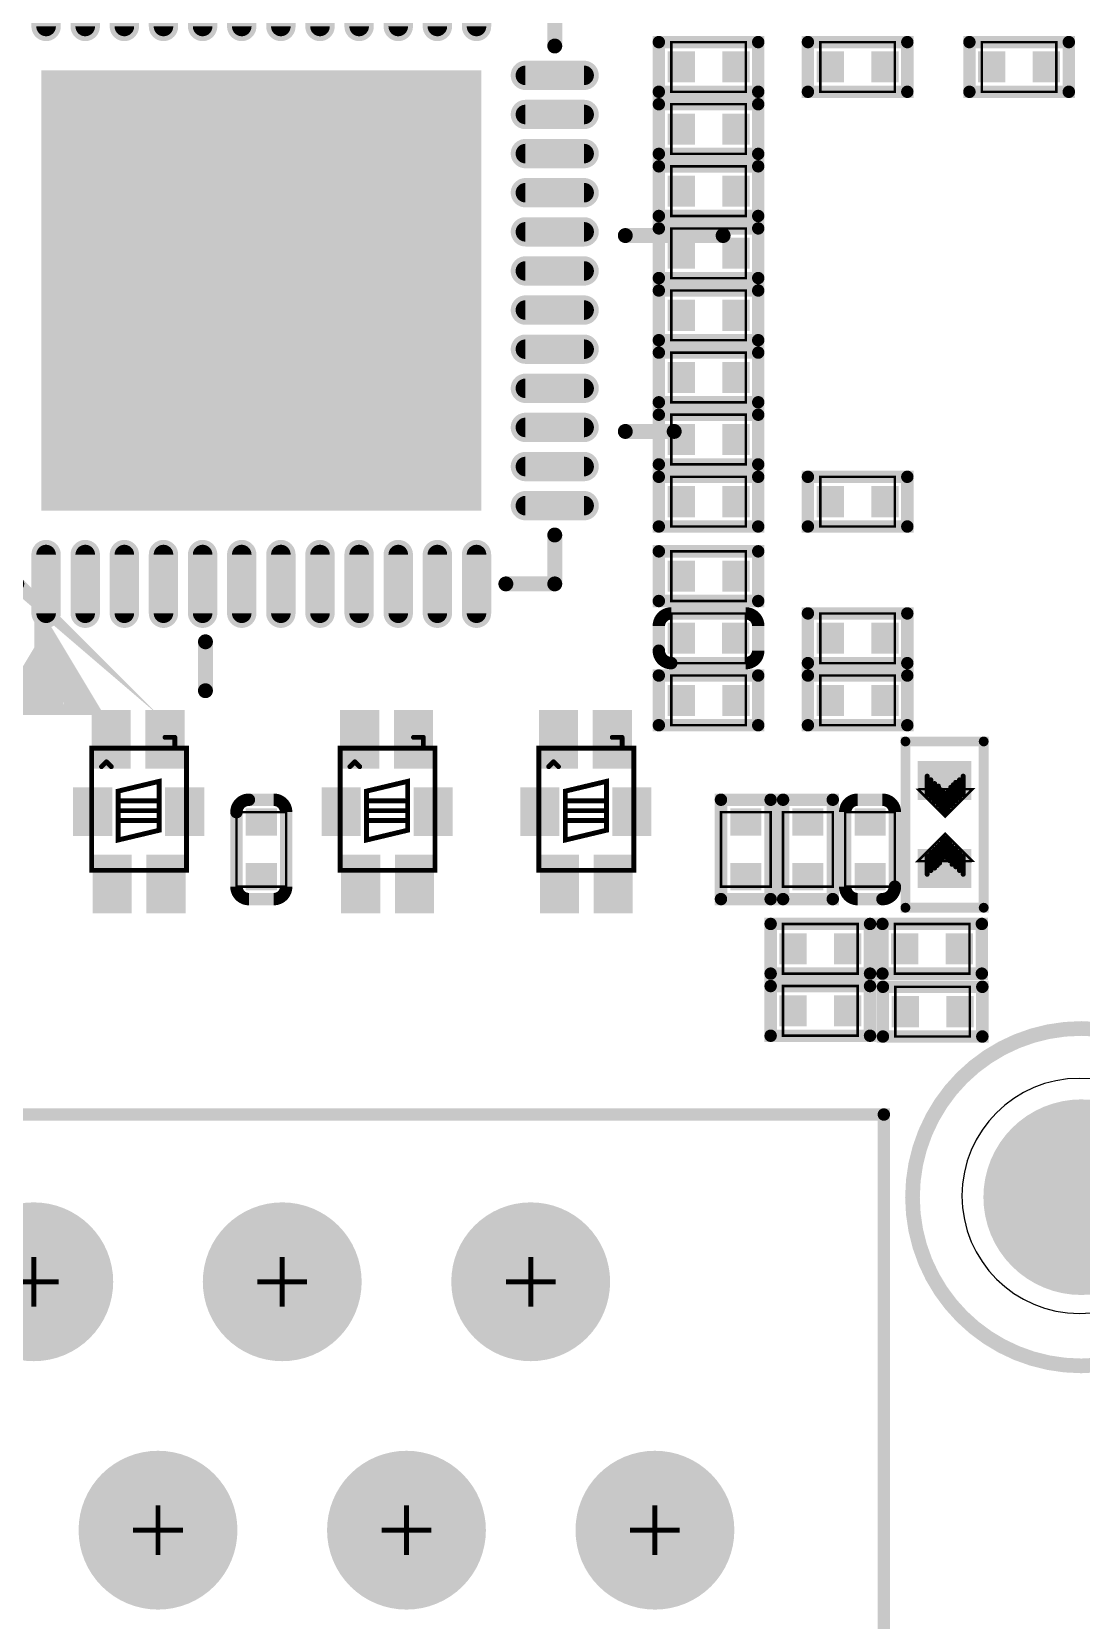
# Model space of a CAD drawing. Extents: x 60 to 160, y 44 to 135.
# Drawn here: x 134.43 to 145.16, y 73.02 to 89.26 of the extents above; entities that cross this region are included whole.
import ezdxf

# ---------------------------------------------------------------- set-up
doc = ezdxf.new("R2010")
doc.units = 0
for name, pattern in [('KEEPOUT_10010100$0', [2, 1, 1]), ('TRMIDX_0', [2, 1, 1]), ('TRMIDX_1', [2, 1, 1])]:
    doc.linetypes.add(name, pattern=pattern)
for name, color, linetype in [('DRIL_PLTE_THRU_01', 3, 'CONTINUOUS'), ('DRIL_PLTE_THRU_02', 253, 'CONTINUOUS'), ('DRIL_PLTE_THRU_03', 4, 'CONTINUOUS'), ('DRIL_PLTE_THRU_04', 253, 'CONTINUOUS'), ('DRIL_PLTE_THRU_05', 210, 'CONTINUOUS'), ('DRIL_PLTE_THRU_06', 253, 'CONTINUOUS'), ('DRIL_PLTE_THRU_07', 57, 'CONTINUOUS'), ('DRIL_PLTE_THRU_08', 231, 'CONTINUOUS'), ('DRIL_PLTE_THRU_09', 253, 'CONTINUOUS'), ('DRIL_PLTE_THRU_10', 112, 'CONTINUOUS'), ('DRIL_PLTE_THRU_11', 216, 'CONTINUOUS'), ('DRIL_PLTE_THRU_12', 5, 'CONTINUOUS'), ('DRIL_SYMBOL', 255, 'CONTINUOUS'), ('KEEPOUT_01', 43, 'CONTINUOUS'), ('PADS_BOT', 5, 'CONTINUOUS'), ('PADS_INNER', 3, 'CONTINUOUS'), ('PADS_TOP', 3, 'CONTINUOUS'), ('PADS_XR_121', 43, 'CONTINUOUS'), ('PADS_XR_123', 4, 'CONTINUOUS'), ('PADS_XR_128', 5, 'CONTINUOUS'), ('PART_TOP_2DLINE_01', 255, 'CONTINUOUS'), ('PART_TOP_2DLINE_116', 255, 'CONTINUOUS'), ('PART_TOP_2DLINE_117', 255, 'CONTINUOUS'), ('PART_TOP_2DLINE_118', 255, 'CONTINUOUS'), ('PART_TOP_2DLINE_119', 255, 'CONTINUOUS'), ('PART_TOP_2DLINE_126', 255, 'CONTINUOUS'), ('PART_TOP_COPPER_01', 255, 'CONTINUOUS'), ('PART_TOP_COPPER_121', 255, 'CONTINUOUS'), ('PART_TOP_CUTOUT_01', 255, 'CONTINUOUS')]:
    doc.layers.add(name, color=color, linetype=linetype)

# ---------------------------------------------------------------- blocks, each defined once
blk = doc.blocks.new('SMOOTH_0$127')
at = {"const_width": 0.0635}
blk.add_lwpolyline([(-0.03175, 0, 1), (0.03175, 0, 1)], format="xyb", close=True, dxfattribs=at)
blk = doc.blocks.new('SMOOTH_0$0254')
at = {"const_width": 0.0127}
blk.add_lwpolyline([(-0.00635, 0, 1), (0.00635, 0, 1)], format="xyb", close=True, dxfattribs=at)
blk = doc.blocks.new('PART_BODY_TOP_2')
at = {"layer": 'PART_TOP_2DLINE_01', "const_width": 0.127}
blk.add_lwpolyline([(-0.508, -0.127, 0.414214), (-0.381, -0.254), (0.381, -0.254, 0.414214), (0.508, -0.127), (0.508, 0.127, 0.414214), (0.381, 0.254), (-0.381, 0.254, 0.414214), (-0.508, 0.127)], format="xyb", close=True, dxfattribs=at)
at = {"layer": 'PART_TOP_2DLINE_116', "const_width": 0.0254}
blk.add_lwpolyline([(-0.381, 0.254), (-0.381, -0.254), (0.381, -0.254), (0.381, 0.254)], close=True, dxfattribs=at)
at = {"layer": 'PART_TOP_2DLINE_117', "const_width": 0.0254}
blk.add_lwpolyline([(-0.381, 0.254), (-0.381, -0.254), (0.381, -0.254), (0.381, 0.254)], close=True, dxfattribs=at)
at = {"layer": 'PART_TOP_2DLINE_01'}
for p in [(-0.508, -0.127), (-0.381, -0.254)]:
    blk.add_blockref('SMOOTH_0$127', p, dxfattribs=at)
at = {"layer": 'PART_TOP_2DLINE_116'}
for p in [(-0.381, 0.254), (0.381, 0.254), (-0.381, -0.254), (0.381, -0.254)]:
    blk.add_blockref('SMOOTH_0$0254', p, dxfattribs=at)
at = {"layer": 'PART_TOP_2DLINE_117'}
for p in [(-0.381, 0.254), (0.381, 0.254), (-0.381, -0.254), (0.381, -0.254)]:
    blk.add_blockref('SMOOTH_0$0254', p, dxfattribs=at)
blk = doc.blocks.new('DRIL_HOLE_0')
blk.add_lwpolyline([(0, 0, 1), (0, 0, 1)], format="xyb", close=True)
blk = doc.blocks.new('PAD_0')
blk.add_lwpolyline([(0, 0, 1), (0, 0, 1)], format="xyb", close=True)
blk = doc.blocks.new('PAD_3')
at = {"const_width": 0.2794}
blk.add_lwpolyline([(-0.15875, 0), (0.15875, 0)], dxfattribs=at)
blk = doc.blocks.new('STK_TOP_90')
at = {"layer": 'DRIL_PLTE_THRU_01'}
blk.add_blockref('DRIL_HOLE_0', (0, 0), dxfattribs=at)
at = {"layer": 'DRIL_PLTE_THRU_02'}
blk.add_blockref('DRIL_HOLE_0', (0, 0), dxfattribs=at)
at = {"layer": 'DRIL_PLTE_THRU_03'}
blk.add_blockref('DRIL_HOLE_0', (0, 0), dxfattribs=at)
at = {"layer": 'DRIL_PLTE_THRU_04'}
blk.add_blockref('DRIL_HOLE_0', (0, 0), dxfattribs=at)
at = {"layer": 'DRIL_PLTE_THRU_05'}
blk.add_blockref('DRIL_HOLE_0', (0, 0), dxfattribs=at)
at = {"layer": 'DRIL_PLTE_THRU_06'}
blk.add_blockref('DRIL_HOLE_0', (0, 0), dxfattribs=at)
at = {"layer": 'DRIL_PLTE_THRU_07'}
blk.add_blockref('DRIL_HOLE_0', (0, 0), dxfattribs=at)
at = {"layer": 'DRIL_PLTE_THRU_08'}
blk.add_blockref('DRIL_HOLE_0', (0, 0), dxfattribs=at)
at = {"layer": 'DRIL_PLTE_THRU_09'}
blk.add_blockref('DRIL_HOLE_0', (0, 0), dxfattribs=at)
at = {"layer": 'DRIL_PLTE_THRU_10'}
blk.add_blockref('DRIL_HOLE_0', (0, 0), dxfattribs=at)
at = {"layer": 'DRIL_PLTE_THRU_11'}
blk.add_blockref('DRIL_HOLE_0', (0, 0), dxfattribs=at)
at = {"layer": 'DRIL_PLTE_THRU_12'}
blk.add_blockref('DRIL_HOLE_0', (0, 0), dxfattribs=at)
at = {"layer": 'PADS_BOT'}
blk.add_blockref('PAD_0', (0, 0), dxfattribs=at)
at = {"layer": 'PADS_INNER'}
blk.add_blockref('PAD_0', (0, 0), dxfattribs=at)
at = {"layer": 'PADS_TOP', "rotation": 90}
blk.add_blockref('PAD_3', (0, 0), dxfattribs=at)
blk = doc.blocks.new('SYM_TOP_5')
for name, p in [('PART_BODY_TOP_2', (0, 0)), ('STK_TOP_90', (-0.279, 0)), ('STK_TOP_90', (0.279, 0))]:
    blk.add_blockref(name, p)
blk = doc.blocks.new('PART_TOP_138')
blk.add_blockref('SYM_TOP_5', (0, 0))
blk = doc.blocks.new('PART_TOP_139')
blk.add_blockref('SYM_TOP_5', (0, 0))
blk = doc.blocks.new('PART_BODY_TOP_22')
at = {"layer": 'PART_TOP_2DLINE_01', "const_width": 0.127}
blk.add_lwpolyline([(13.77, -19.64), (-2.33, -19.64), (-2.33, 1.71), (13.77, 1.71)], close=True, dxfattribs=at)
at = {"layer": 'PART_TOP_2DLINE_01'}
blk.add_blockref('SMOOTH_0$127', (13.77, 1.71), dxfattribs=at)
blk = doc.blocks.new('DRIL_SYMBOL_0$9')
at = {"layer": 'DRIL_SYMBOL', "const_width": 0.0508}
for points in [[(0, -0.254), (0, 0.254)], [(-0.254, 0), (0.254, 0)]]:
    blk.add_lwpolyline(points, dxfattribs=at)
blk = doc.blocks.new('DRIL_HOLE_0$9')
at = {"const_width": 0.45}
blk.add_lwpolyline([(-0.225, 0, 1), (0.225, 0, 1)], format="xyb", close=True, dxfattribs=at)
blk.add_blockref('DRIL_SYMBOL_0$9', (0, 0))
blk = doc.blocks.new('PAD_26')
at = {"const_width": 0.55}
blk.add_lwpolyline([(0, -0.275, 1), (0, 0.275, 1)], format="xyb", close=True, dxfattribs=at)
blk = doc.blocks.new('PAD_27')
at = {"const_width": 0.762}
blk.add_lwpolyline([(0, -0.381, 1), (0, 0.381, 1)], format="xyb", close=True, dxfattribs=at)
blk = doc.blocks.new('PAD_28')
at = {"const_width": 0.812}
blk.add_lwpolyline([(0, -0.406, 1), (0, 0.406, 1)], format="xyb", close=True, dxfattribs=at)
blk = doc.blocks.new('STK_TOP_129')
at = {"layer": 'DRIL_PLTE_THRU_01'}
blk.add_blockref('DRIL_HOLE_0$9', (0, 0), dxfattribs=at)
at = {"layer": 'DRIL_PLTE_THRU_02'}
blk.add_blockref('DRIL_HOLE_0$9', (0, 0), dxfattribs=at)
at = {"layer": 'DRIL_PLTE_THRU_03'}
blk.add_blockref('DRIL_HOLE_0$9', (0, 0), dxfattribs=at)
at = {"layer": 'DRIL_PLTE_THRU_04'}
blk.add_blockref('DRIL_HOLE_0$9', (0, 0), dxfattribs=at)
at = {"layer": 'DRIL_PLTE_THRU_05'}
blk.add_blockref('DRIL_HOLE_0$9', (0, 0), dxfattribs=at)
at = {"layer": 'DRIL_PLTE_THRU_06'}
blk.add_blockref('DRIL_HOLE_0$9', (0, 0), dxfattribs=at)
at = {"layer": 'DRIL_PLTE_THRU_07'}
blk.add_blockref('DRIL_HOLE_0$9', (0, 0), dxfattribs=at)
at = {"layer": 'DRIL_PLTE_THRU_08'}
blk.add_blockref('DRIL_HOLE_0$9', (0, 0), dxfattribs=at)
at = {"layer": 'DRIL_PLTE_THRU_09'}
blk.add_blockref('DRIL_HOLE_0$9', (0, 0), dxfattribs=at)
at = {"layer": 'DRIL_PLTE_THRU_10'}
blk.add_blockref('DRIL_HOLE_0$9', (0, 0), dxfattribs=at)
at = {"layer": 'DRIL_PLTE_THRU_11'}
blk.add_blockref('DRIL_HOLE_0$9', (0, 0), dxfattribs=at)
at = {"layer": 'DRIL_PLTE_THRU_12'}
blk.add_blockref('DRIL_HOLE_0$9', (0, 0), dxfattribs=at)
at = {"layer": 'PADS_BOT'}
blk.add_blockref('PAD_27', (0, 0), dxfattribs=at)
at = {"layer": 'PADS_INNER'}
blk.add_blockref('PAD_26', (0, 0), dxfattribs=at)
at = {"layer": 'PADS_TOP'}
blk.add_blockref('PAD_27', (0, 0), dxfattribs=at)
at = {"layer": 'PADS_XR_121'}
blk.add_blockref('PAD_28', (0, 0), dxfattribs=at)
at = {"layer": 'PADS_XR_128'}
blk.add_blockref('PAD_28', (0, 0), dxfattribs=at)
blk = doc.blocks.new('SYM_TOP_25')
for name, p in [('PART_BODY_TOP_22', (0, 0)), ('STK_TOP_129', (5.08, 0)), ('STK_TOP_129', (7.62, 0)), ('STK_TOP_129', (10.16, 0)), ('STK_TOP_129', (6.35, -2.54)), ('STK_TOP_129', (8.89, -2.54)), ('STK_TOP_129', (11.43, -2.54))]:
    blk.add_blockref(name, p)
blk = doc.blocks.new('PART_TOP_334')
blk.add_blockref('SYM_TOP_25', (0, 0))
blk = doc.blocks.new('PART_BODY_TOP_30')
at = {"layer": 'KEEPOUT_01', "linetype": 'KEEPOUT_10010100$0'}
blk.add_lwpolyline([(-1.219, 0.013, 1), (1.185, 0.013, 1)], format="xyb", close=True, dxfattribs=at)
at = {"layer": 'PART_TOP_COPPER_121', "const_width": 1}
blk.add_lwpolyline([(0.5, 0, 1), (-0.5, 0, 1)], format="xyb", close=True, dxfattribs=at)
at = {"layer": 'PART_TOP_CUTOUT_01', "const_width": 0.15}
blk.add_lwpolyline([(1.725, 0, 1), (-1.725, 0, 1)], format="xyb", close=True, dxfattribs=at)
blk = doc.blocks.new('PAD_31')
at = {"const_width": 1}
blk.add_lwpolyline([(0, -0.5, 1), (0, 0.5, 1)], format="xyb", close=True, dxfattribs=at)
blk = doc.blocks.new('PAD_49')
at = {"const_width": 0.5}
blk.add_lwpolyline([(0, -0.25, 1), (0, 0.25, 1)], format="xyb", close=True, dxfattribs=at)
blk = doc.blocks.new('STK_TOP_410')
at = {"layer": 'DRIL_PLTE_THRU_01'}
blk.add_blockref('DRIL_HOLE_0', (0, 0), dxfattribs=at)
at = {"layer": 'DRIL_PLTE_THRU_02'}
blk.add_blockref('DRIL_HOLE_0', (0, 0), dxfattribs=at)
at = {"layer": 'DRIL_PLTE_THRU_03'}
blk.add_blockref('DRIL_HOLE_0', (0, 0), dxfattribs=at)
at = {"layer": 'DRIL_PLTE_THRU_04'}
blk.add_blockref('DRIL_HOLE_0', (0, 0), dxfattribs=at)
at = {"layer": 'DRIL_PLTE_THRU_05'}
blk.add_blockref('DRIL_HOLE_0', (0, 0), dxfattribs=at)
at = {"layer": 'DRIL_PLTE_THRU_06'}
blk.add_blockref('DRIL_HOLE_0', (0, 0), dxfattribs=at)
at = {"layer": 'DRIL_PLTE_THRU_07'}
blk.add_blockref('DRIL_HOLE_0', (0, 0), dxfattribs=at)
at = {"layer": 'DRIL_PLTE_THRU_08'}
blk.add_blockref('DRIL_HOLE_0', (0, 0), dxfattribs=at)
at = {"layer": 'DRIL_PLTE_THRU_09'}
blk.add_blockref('DRIL_HOLE_0', (0, 0), dxfattribs=at)
at = {"layer": 'DRIL_PLTE_THRU_10'}
blk.add_blockref('DRIL_HOLE_0', (0, 0), dxfattribs=at)
at = {"layer": 'DRIL_PLTE_THRU_11'}
blk.add_blockref('DRIL_HOLE_0', (0, 0), dxfattribs=at)
at = {"layer": 'DRIL_PLTE_THRU_12'}
blk.add_blockref('DRIL_HOLE_0', (0, 0), dxfattribs=at)
at = {"layer": 'PADS_BOT'}
blk.add_blockref('PAD_0', (0, 0), dxfattribs=at)
at = {"layer": 'PADS_INNER'}
blk.add_blockref('PAD_0', (0, 0), dxfattribs=at)
at = {"layer": 'PADS_TOP'}
blk.add_blockref('PAD_49', (0, 0), dxfattribs=at)
at = {"layer": 'PADS_XR_121'}
blk.add_blockref('PAD_31', (0, 0), dxfattribs=at)
blk = doc.blocks.new('SYM_TOP_33')
for name in ['PART_BODY_TOP_30', 'STK_TOP_410']:
    blk.add_blockref(name, (0, 0))
blk = doc.blocks.new('PART_TOP_348')
blk.add_blockref('SYM_TOP_33', (0, 0))
blk = doc.blocks.new('PART_BODY_TOP_36')
at = {"layer": 'PART_TOP_2DLINE_01', "const_width": 0.127}
blk.add_lwpolyline([(-0.508, 0.254), (0.508, 0.254), (0.508, -0.254), (-0.508, -0.254)], close=True, dxfattribs=at)
at = {"layer": 'PART_TOP_2DLINE_118', "const_width": 0.0254}
blk.add_lwpolyline([(-0.381, 0.254), (0.381, 0.254), (0.381, -0.254), (-0.381, -0.254)], close=True, dxfattribs=at)
at = {"layer": 'PART_TOP_2DLINE_119', "const_width": 0.0254}
blk.add_lwpolyline([(-0.381, 0.254), (0.381, 0.254), (0.381, -0.254), (-0.381, -0.254)], close=True, dxfattribs=at)
at = {"layer": 'PART_TOP_2DLINE_01'}
for p in [(-0.508, 0.254), (0.508, 0.254), (-0.508, -0.254), (0.508, -0.254)]:
    blk.add_blockref('SMOOTH_0$127', p, dxfattribs=at)
at = {"layer": 'PART_TOP_2DLINE_118'}
for p in [(-0.381, 0.254), (0.381, 0.254), (-0.381, -0.254), (0.381, -0.254)]:
    blk.add_blockref('SMOOTH_0$0254', p, dxfattribs=at)
at = {"layer": 'PART_TOP_2DLINE_119'}
for p in [(-0.381, 0.254), (0.381, 0.254), (-0.381, -0.254), (0.381, -0.254)]:
    blk.add_blockref('SMOOTH_0$0254', p, dxfattribs=at)
blk = doc.blocks.new('SYM_TOP_39')
for name, p in [('PART_BODY_TOP_36', (0, 0)), ('STK_TOP_90', (-0.2794, 0)), ('STK_TOP_90', (0.2794, 0))]:
    blk.add_blockref(name, p)
blk = doc.blocks.new('PART_TOP_428')
blk.add_blockref('SYM_TOP_39', (0, 0))
blk = doc.blocks.new('PART_TOP_479')
blk.add_blockref('SYM_TOP_39', (0, 0))
blk = doc.blocks.new('PART_TOP_488')
blk.add_blockref('SYM_TOP_39', (0, 0))
blk = doc.blocks.new('PART_TOP_490')
blk.add_blockref('SYM_TOP_39', (0, 0))
blk = doc.blocks.new('PART_TOP_535')
blk.add_blockref('SYM_TOP_39', (0, 0))
blk = doc.blocks.new('PART_TOP_710')
blk.add_blockref('SYM_TOP_5', (0, 0))
blk = doc.blocks.new('SMOOTH_0$0508')
at = {"const_width": 0.0254}
blk.add_lwpolyline([(-0.0127, 0, 1), (0.0127, 0, 1)], format="xyb", close=True, dxfattribs=at)
blk = doc.blocks.new('SMOOTH_0$1')
at = {"const_width": 0.05}
blk.add_lwpolyline([(-0.025, 0, 1), (0.025, 0, 1)], format="xyb", close=True, dxfattribs=at)
blk = doc.blocks.new('PART_BODY_TOP_10')
at = {"layer": 'PART_TOP_2DLINE_01', "const_width": 0.1}
blk.add_lwpolyline([(0.85, -0.4), (0.85, 0.4), (-0.85, 0.4), (-0.85, -0.4)], close=True, dxfattribs=at)
at = {"layer": 'PART_TOP_COPPER_01', "linetype": 'TRMIDX_0', "const_width": 0.0508}
for points in [[(-0.3048, 0.1905), (-0.4953, 0.1905)], [(-0.2667, 0.1524), (-0.4572, 0.1524)], [(-0.2413, 0.1143), (-0.4318, 0.1143)], [(-0.2159, 0.0889), (-0.4064, 0.0889)], [(-0.1905, 0.0635), (-0.381, 0.0635)], [(-0.1524, 0.0381), (-0.3429, 0.0381)], [(-0.1397, -0.0127), (-0.3302, -0.0127)], [(-0.127, 0.0127), (-0.3175, 0.0127)], [(-0.3048, -0.1778), (-0.4953, -0.1778)], [(-0.2667, -0.1397), (-0.4572, -0.1397)], [(-0.2286, -0.1016), (-0.4191, -0.1016)], [(-0.2032, -0.0635), (-0.3937, -0.0635)], [(-0.1651, -0.0381), (-0.3556, -0.0381)]]:
    blk.add_lwpolyline(points, dxfattribs=at)
at = {"layer": 'PART_TOP_COPPER_01', "linetype": 'TRMIDX_0', "const_width": 0.0254}
for points in [[(-0.3556, -0.2667), (-0.08255, 0.00635), (-0.36195, 0.28575), (-0.36195, -0.254), (-0.3556, -0.254)], [(-0.3048, -0.1651), (-0.1397, 0), (-0.31115, 0.17145), (-0.31115, -0.1524), (-0.3048, -0.1524)]]:
    blk.add_lwpolyline(points, close=True, dxfattribs=at)
at = {"layer": 'PART_TOP_COPPER_01', "linetype": 'TRMIDX_1', "const_width": 0.0254}
for points in [[(0.3683, 0.2794), (0.09525, 0.00635), (0.37465, -0.27305), (0.37465, 0.2667), (0.3683, 0.2667)], [(0.3175, 0.1778), (0.1524, 0.0127), (0.32385, -0.15875), (0.32385, 0.1651), (0.3175, 0.1651)]]:
    blk.add_lwpolyline(points, close=True, dxfattribs=at)
at = {"layer": 'PART_TOP_COPPER_01', "linetype": 'TRMIDX_1', "const_width": 0.0508}
for points in [[(0.2794, 0.1524), (0.4699, 0.1524)], [(0.3175, 0.1905), (0.508, 0.1905)], [(0.1397, 0), (0.3302, 0)], [(0.1524, 0.0254), (0.3429, 0.0254)], [(0.1651, -0.0254), (0.3556, -0.0254)], [(0.1778, 0.0508), (0.3683, 0.0508)], [(0.2159, 0.0762), (0.4064, 0.0762)], [(0.2413, 0.1143), (0.4318, 0.1143)], [(0.2032, -0.0508), (0.3937, -0.0508)], [(0.2286, -0.0762), (0.4191, -0.0762)], [(0.254, -0.1016), (0.4445, -0.1016)], [(0.2794, -0.1397), (0.4699, -0.1397)], [(0.3175, -0.1778), (0.508, -0.1778)]]:
    blk.add_lwpolyline(points, dxfattribs=at)
at = {"layer": 'PART_TOP_2DLINE_01'}
for p in [(-0.85, 0.4), (0.85, 0.4), (-0.85, -0.4), (0.85, -0.4)]:
    blk.add_blockref('SMOOTH_0$1', p, dxfattribs=at)
at = {"layer": 'PART_TOP_COPPER_01'}
for name, p in [('SMOOTH_0$0508', (-0.4953, 0.1905)), ('SMOOTH_0$0508', (-0.4572, 0.1524)), ('SMOOTH_0$0254', (-0.36195, 0.28575)), ('SMOOTH_0$0508', (-0.3048, 0.1905)), ('SMOOTH_0$0254', (-0.31115, 0.17145)), ('SMOOTH_0$0508', (-0.2667, 0.1524)), ('SMOOTH_0$0508', (0.2794, 0.1524)), ('SMOOTH_0$0508', (0.3175, 0.1905)), ('SMOOTH_0$0254', (0.3175, 0.1778)), ('SMOOTH_0$0254', (0.3175, 0.1651)), ('SMOOTH_0$0254', (0.32385, 0.1651)), ('SMOOTH_0$0254', (0.3683, 0.2794)), ('SMOOTH_0$0254', (0.3683, 0.2667)), ('SMOOTH_0$0254', (0.37465, 0.2667)), ('SMOOTH_0$0508', (0.4699, 0.1524)), ('SMOOTH_0$0508', (0.508, 0.1905)), ('SMOOTH_0$0508', (-0.4318, 0.1143)), ('SMOOTH_0$0508', (-0.4064, 0.0889)), ('SMOOTH_0$0508', (-0.381, 0.0635)), ('SMOOTH_0$0508', (-0.3429, 0.0381)), ('SMOOTH_0$0508', (-0.3302, -0.0127)), ('SMOOTH_0$0508', (-0.3175, 0.0127)), ('SMOOTH_0$0508', (-0.2413, 0.1143)), ('SMOOTH_0$0508', (-0.2159, 0.0889)), ('SMOOTH_0$0508', (-0.1905, 0.0635)), ('SMOOTH_0$0508', (-0.1524, 0.0381)), ('SMOOTH_0$0508', (-0.1397, -0.0127)), ('SMOOTH_0$0508', (-0.127, 0.0127)), ('SMOOTH_0$0254', (-0.1397, 0)), ('SMOOTH_0$0254', (-0.08255, 0.00635)), ('SMOOTH_0$0254', (0.09525, 0.00635)), ('SMOOTH_0$0508', (0.1397, 0)), ('SMOOTH_0$0508', (0.1524, 0.0254)), ('SMOOTH_0$0254', (0.1524, 0.0127)), ('SMOOTH_0$0508', (0.1651, -0.0254)), ('SMOOTH_0$0508', (0.1778, 0.0508)), ('SMOOTH_0$0508', (0.2159, 0.0762)), ('SMOOTH_0$0508', (0.2413, 0.1143)), ('SMOOTH_0$0508', (0.3302, 0)), ('SMOOTH_0$0508', (0.3429, 0.0254)), ('SMOOTH_0$0508', (0.3556, -0.0254)), ('SMOOTH_0$0508', (0.3683, 0.0508)), ('SMOOTH_0$0508', (0.4064, 0.0762)), ('SMOOTH_0$0508', (0.4318, 0.1143)), ('SMOOTH_0$0508', (-0.4953, -0.1778)), ('SMOOTH_0$0508', (-0.4572, -0.1397)), ('SMOOTH_0$0508', (-0.4191, -0.1016)), ('SMOOTH_0$0508', (-0.3937, -0.0635)), ('SMOOTH_0$0508', (-0.3556, -0.0381)), ('SMOOTH_0$0508', (-0.3048, -0.1778)), ('SMOOTH_0$0254', (-0.31115, -0.1524)), ('SMOOTH_0$0254', (-0.3048, -0.1524)), ('SMOOTH_0$0254', (-0.3048, -0.1651)), ('SMOOTH_0$0508', (-0.2667, -0.1397)), ('SMOOTH_0$0508', (-0.2286, -0.1016)), ('SMOOTH_0$0508', (-0.2032, -0.0635)), ('SMOOTH_0$0508', (-0.1651, -0.0381)), ('SMOOTH_0$0508', (0.2032, -0.0508)), ('SMOOTH_0$0508', (0.2286, -0.0762)), ('SMOOTH_0$0508', (0.254, -0.1016)), ('SMOOTH_0$0508', (0.2794, -0.1397)), ('SMOOTH_0$0508', (0.3175, -0.1778)), ('SMOOTH_0$0254', (0.32385, -0.15875)), ('SMOOTH_0$0508', (0.3937, -0.0508)), ('SMOOTH_0$0508', (0.4191, -0.0762)), ('SMOOTH_0$0508', (0.4445, -0.1016)), ('SMOOTH_0$0508', (0.4699, -0.1397)), ('SMOOTH_0$0508', (0.508, -0.1778)), ('SMOOTH_0$0254', (-0.36195, -0.254)), ('SMOOTH_0$0254', (-0.3556, -0.254)), ('SMOOTH_0$0254', (-0.3556, -0.2667)), ('SMOOTH_0$0254', (0.37465, -0.27305))]:
    blk.add_blockref(name, p, dxfattribs=at)
blk = doc.blocks.new('PAD_6')
at = {"const_width": 0.4}
blk.add_lwpolyline([(-0.275, 0), (0.275, 0)], dxfattribs=at)
blk = doc.blocks.new('STK_TOP_99')
at = {"layer": 'DRIL_PLTE_THRU_01'}
blk.add_blockref('DRIL_HOLE_0', (0, 0), dxfattribs=at)
at = {"layer": 'DRIL_PLTE_THRU_02'}
blk.add_blockref('DRIL_HOLE_0', (0, 0), dxfattribs=at)
at = {"layer": 'DRIL_PLTE_THRU_03'}
blk.add_blockref('DRIL_HOLE_0', (0, 0), dxfattribs=at)
at = {"layer": 'DRIL_PLTE_THRU_04'}
blk.add_blockref('DRIL_HOLE_0', (0, 0), dxfattribs=at)
at = {"layer": 'DRIL_PLTE_THRU_05'}
blk.add_blockref('DRIL_HOLE_0', (0, 0), dxfattribs=at)
at = {"layer": 'DRIL_PLTE_THRU_06'}
blk.add_blockref('DRIL_HOLE_0', (0, 0), dxfattribs=at)
at = {"layer": 'DRIL_PLTE_THRU_07'}
blk.add_blockref('DRIL_HOLE_0', (0, 0), dxfattribs=at)
at = {"layer": 'DRIL_PLTE_THRU_08'}
blk.add_blockref('DRIL_HOLE_0', (0, 0), dxfattribs=at)
at = {"layer": 'DRIL_PLTE_THRU_09'}
blk.add_blockref('DRIL_HOLE_0', (0, 0), dxfattribs=at)
at = {"layer": 'DRIL_PLTE_THRU_10'}
blk.add_blockref('DRIL_HOLE_0', (0, 0), dxfattribs=at)
at = {"layer": 'DRIL_PLTE_THRU_11'}
blk.add_blockref('DRIL_HOLE_0', (0, 0), dxfattribs=at)
at = {"layer": 'DRIL_PLTE_THRU_12'}
blk.add_blockref('DRIL_HOLE_0', (0, 0), dxfattribs=at)
at = {"layer": 'PADS_BOT'}
blk.add_blockref('PAD_0', (0, 0), dxfattribs=at)
at = {"layer": 'PADS_INNER'}
blk.add_blockref('PAD_0', (0, 0), dxfattribs=at)
at = {"layer": 'PADS_TOP', "rotation": 90}
blk.add_blockref('PAD_6', (0, 0), dxfattribs=at)
blk = doc.blocks.new('SYM_TOP_13')
for name, p in [('PART_BODY_TOP_10', (0, 0)), ('STK_TOP_99', (-0.45, 0)), ('STK_TOP_99', (0.45, 0))]:
    blk.add_blockref(name, p)
blk = doc.blocks.new('PART_TOP_737')
blk.add_blockref('SYM_TOP_13', (0, 0))
blk = doc.blocks.new('SMOOTH_0$05')
at = {"const_width": 0.025}
blk.add_lwpolyline([(-0.0125, 0, 1), (0.0125, 0, 1)], format="xyb", close=True, dxfattribs=at)
blk = doc.blocks.new('PART_BODY_TOP_42303')
at = {"layer": 'PART_TOP_2DLINE_01', "const_width": 0.05}
for points in [[(0.04, 0.21), (1.29, 0.21), (1.29, -0.76), (0.04, -0.76)], [(0.35, -0.06), (0.45, -0.48), (0.95, -0.48), (0.85, -0.06)]]:
    blk.add_lwpolyline(points, close=True, dxfattribs=at)
for points in [[(0.55, -0.06), (0.55, -0.47)], [(0.75, -0.06), (0.75, -0.45)]]:
    blk.add_lwpolyline(points, dxfattribs=at)
at = {"layer": 'PART_TOP_2DLINE_126', "const_width": 0.05}
for points in [[(1.15, 0.06), (1.1, 0.11)], [(1.15, 0.06), (1.1, 0.01)], [(0.65, -0.06), (0.65, -0.46)], [(1.4, -0.64), (1.3, -0.64)], [(1.4, -0.64), (1.4, -0.54)]]:
    blk.add_lwpolyline(points, dxfattribs=at)
at = {"layer": 'PART_TOP_2DLINE_01'}
for p in [(0.04, 0.21), (1.29, 0.21), (0.35, -0.06), (0.55, -0.06), (0.75, -0.06), (0.85, -0.06), (0.45, -0.48), (0.55, -0.47), (0.75, -0.45), (0.95, -0.48), (0.04, -0.76), (1.29, -0.76)]:
    blk.add_blockref('SMOOTH_0$05', p, dxfattribs=at)
at = {"layer": 'PART_TOP_2DLINE_126'}
for p in [(1.1, 0.11), (1.1, 0.01), (1.15, 0.06), (1.15, 0.06), (0.65, -0.06), (0.65, -0.46), (1.3, -0.64), (1.4, -0.54), (1.4, -0.64), (1.4, -0.64)]:
    blk.add_blockref('SMOOTH_0$05', p, dxfattribs=at)
blk = doc.blocks.new('PAD_51')
at = {"const_width": 0.40005}
blk.add_lwpolyline([(-0.299974, 0), (0.299974, 0)], dxfattribs=at)
blk = doc.blocks.new('STK_TOP_235')
at = {"layer": 'DRIL_PLTE_THRU_01'}
blk.add_blockref('DRIL_HOLE_0', (0, 0), dxfattribs=at)
at = {"layer": 'DRIL_PLTE_THRU_02'}
blk.add_blockref('DRIL_HOLE_0', (0, 0), dxfattribs=at)
at = {"layer": 'DRIL_PLTE_THRU_03'}
blk.add_blockref('DRIL_HOLE_0', (0, 0), dxfattribs=at)
at = {"layer": 'DRIL_PLTE_THRU_04'}
blk.add_blockref('DRIL_HOLE_0', (0, 0), dxfattribs=at)
at = {"layer": 'DRIL_PLTE_THRU_05'}
blk.add_blockref('DRIL_HOLE_0', (0, 0), dxfattribs=at)
at = {"layer": 'DRIL_PLTE_THRU_06'}
blk.add_blockref('DRIL_HOLE_0', (0, 0), dxfattribs=at)
at = {"layer": 'DRIL_PLTE_THRU_07'}
blk.add_blockref('DRIL_HOLE_0', (0, 0), dxfattribs=at)
at = {"layer": 'DRIL_PLTE_THRU_08'}
blk.add_blockref('DRIL_HOLE_0', (0, 0), dxfattribs=at)
at = {"layer": 'DRIL_PLTE_THRU_09'}
blk.add_blockref('DRIL_HOLE_0', (0, 0), dxfattribs=at)
at = {"layer": 'DRIL_PLTE_THRU_10'}
blk.add_blockref('DRIL_HOLE_0', (0, 0), dxfattribs=at)
at = {"layer": 'DRIL_PLTE_THRU_11'}
blk.add_blockref('DRIL_HOLE_0', (0, 0), dxfattribs=at)
at = {"layer": 'DRIL_PLTE_THRU_12'}
blk.add_blockref('DRIL_HOLE_0', (0, 0), dxfattribs=at)
at = {"layer": 'PADS_BOT'}
blk.add_blockref('PAD_0', (0, 0), dxfattribs=at)
at = {"layer": 'PADS_INNER'}
blk.add_blockref('PAD_0', (0, 0), dxfattribs=at)
at = {"layer": 'PADS_TOP'}
blk.add_blockref('PAD_51', (0, 0), dxfattribs=at)
blk = doc.blocks.new('PAD_93')
at = {"const_width": 0.4}
blk.add_lwpolyline([(-0.25, 0), (0.25, 0)], dxfattribs=at)
blk = doc.blocks.new('STK_TOP_236')
at = {"layer": 'DRIL_PLTE_THRU_01'}
blk.add_blockref('DRIL_HOLE_0', (0, 0), dxfattribs=at)
at = {"layer": 'DRIL_PLTE_THRU_02'}
blk.add_blockref('DRIL_HOLE_0', (0, 0), dxfattribs=at)
at = {"layer": 'DRIL_PLTE_THRU_03'}
blk.add_blockref('DRIL_HOLE_0', (0, 0), dxfattribs=at)
at = {"layer": 'DRIL_PLTE_THRU_04'}
blk.add_blockref('DRIL_HOLE_0', (0, 0), dxfattribs=at)
at = {"layer": 'DRIL_PLTE_THRU_05'}
blk.add_blockref('DRIL_HOLE_0', (0, 0), dxfattribs=at)
at = {"layer": 'DRIL_PLTE_THRU_06'}
blk.add_blockref('DRIL_HOLE_0', (0, 0), dxfattribs=at)
at = {"layer": 'DRIL_PLTE_THRU_07'}
blk.add_blockref('DRIL_HOLE_0', (0, 0), dxfattribs=at)
at = {"layer": 'DRIL_PLTE_THRU_08'}
blk.add_blockref('DRIL_HOLE_0', (0, 0), dxfattribs=at)
at = {"layer": 'DRIL_PLTE_THRU_09'}
blk.add_blockref('DRIL_HOLE_0', (0, 0), dxfattribs=at)
at = {"layer": 'DRIL_PLTE_THRU_10'}
blk.add_blockref('DRIL_HOLE_0', (0, 0), dxfattribs=at)
at = {"layer": 'DRIL_PLTE_THRU_11'}
blk.add_blockref('DRIL_HOLE_0', (0, 0), dxfattribs=at)
at = {"layer": 'DRIL_PLTE_THRU_12'}
blk.add_blockref('DRIL_HOLE_0', (0, 0), dxfattribs=at)
at = {"layer": 'PADS_BOT'}
blk.add_blockref('PAD_0', (0, 0), dxfattribs=at)
at = {"layer": 'PADS_INNER'}
blk.add_blockref('PAD_0', (0, 0), dxfattribs=at)
at = {"layer": 'PADS_TOP'}
blk.add_blockref('PAD_93', (0, 0), dxfattribs=at)
blk = doc.blocks.new('SYM_TOP_72')
for name, p in [('STK_TOP_236', (0.64, 0.2)), ('STK_TOP_235', (-0.1, 0)), ('PART_BODY_TOP_42303', (0, 0)), ('STK_TOP_235', (1.38, 0.01)), ('STK_TOP_235', (-0.1, -0.55)), ('STK_TOP_235', (1.38, -0.54)), ('STK_TOP_236', (0.64, -0.74))]:
    blk.add_blockref(name, p)
blk = doc.blocks.new('PART_TOP_739')
blk.add_blockref('SYM_TOP_72', (0, 0))
blk = doc.blocks.new('PART_TOP_740')
blk.add_blockref('SYM_TOP_72', (0, 0))
blk = doc.blocks.new('PART_TOP_741')
blk.add_blockref('SYM_TOP_72', (0, 0))
blk = doc.blocks.new('PART_TOP_743')
blk.add_blockref('SYM_TOP_39', (0, 0))
blk = doc.blocks.new('PART_TOP_744')
blk.add_blockref('SYM_TOP_39', (0, 0))
blk = doc.blocks.new('PART_TOP_745')
blk.add_blockref('SYM_TOP_39', (0, 0))
blk = doc.blocks.new('PART_TOP_746')
blk.add_blockref('SYM_TOP_39', (0, 0))
blk = doc.blocks.new('PART_TOP_751')
blk.add_blockref('SYM_TOP_39', (0, 0))
blk = doc.blocks.new('PART_TOP_754')
blk.add_blockref('SYM_TOP_39', (0, 0))
blk = doc.blocks.new('PART_TOP_760')
blk.add_blockref('SYM_TOP_39', (0, 0))
blk = doc.blocks.new('PART_TOP_761')
blk.add_blockref('SYM_TOP_39', (0, 0))
blk = doc.blocks.new('SMOOTH_0$1524')
at = {"const_width": 0.0762}
blk.add_lwpolyline([(-0.0381, 0, 1), (0.0381, 0, 1)], format="xyb", close=True, dxfattribs=at)
blk = doc.blocks.new('SMOOTH_0$3')
at = {"const_width": 0.15}
blk.add_lwpolyline([(-0.075, 0, 1), (0.075, 0, 1)], format="xyb", close=True, dxfattribs=at)
blk = doc.blocks.new('PART_BODY_TOP_42387')
at = {"layer": 'PART_TOP_2DLINE_01', "const_width": 0.152}
for points in [[(-4.53, 0.978), (-3.53, 0.978)], [(3.721, 0.562), (4.721, 0.562)], [(-4.09, -0.986), (-3.59, -0.986)], [(3.721, -1.441), (4.221, -1.441)]]:
    blk.add_lwpolyline(points, dxfattribs=at)
at = {"layer": 'PART_TOP_2DLINE_126'}
for points, const_width in [([(-3, 3), (-3, 2.5)], 0.152), ([(-2.5, 3), (-3, 3)], 0.152), ([(2.5, 3), (3, 3)], 0.152), ([(3, 3), (3, 2.5)], 0.152), ([(-3, -2.5), (-2.5, -3), (-2.521, -2.982)], 0.152), ([(-3, -3), (-3, -2.5)], 0.152), ([(3, -3), (3, -2.5)], 0.152), ([(-2.5, -3), (-3, -3)], 0.152), ([(2.5, -3), (3, -3)], 0.152), ([(-2.171, -3.692), (-2.471, -4.192), (-1.871, -4.192), (-2.171, -3.692), (-2.171, -4.192)], 0.3), ([(-0.571, -3.592), (-0.571, -4.092)], 0.152)]:
    blk.add_lwpolyline(points, dxfattribs=dict(at, const_width=const_width))
at = {"layer": 'PART_TOP_2DLINE_01'}
for p in [(-4.53, 0.978), (-3.53, 0.978), (3.721, 0.562), (4.721, 0.562), (-4.09, -0.986), (-3.59, -0.986), (3.721, -1.441), (4.221, -1.441)]:
    blk.add_blockref('SMOOTH_0$1524', p, dxfattribs=at)
at = {"layer": 'PART_TOP_2DLINE_126'}
for name, p in [('SMOOTH_0$1524', (-3, 3)), ('SMOOTH_0$1524', (-3, 3)), ('SMOOTH_0$1524', (-2.5, 3)), ('SMOOTH_0$1524', (2.5, 3)), ('SMOOTH_0$1524', (3, 3)), ('SMOOTH_0$1524', (3, 3)), ('SMOOTH_0$1524', (-3, 2.5)), ('SMOOTH_0$1524', (3, 2.5)), ('SMOOTH_0$1524', (-3, -2.5)), ('SMOOTH_0$1524', (-3, -2.5)), ('SMOOTH_0$1524', (3, -2.5)), ('SMOOTH_0$1524', (-2.521, -2.982)), ('SMOOTH_0$1524', (-3, -3)), ('SMOOTH_0$1524', (-3, -3)), ('SMOOTH_0$1524', (-2.5, -3)), ('SMOOTH_0$1524', (-2.5, -3)), ('SMOOTH_0$1524', (2.5, -3)), ('SMOOTH_0$1524', (3, -3)), ('SMOOTH_0$1524', (3, -3)), ('SMOOTH_0$3', (-2.171, -3.692)), ('SMOOTH_0$3', (-2.171, -3.692)), ('SMOOTH_0$1524', (-0.571, -3.592)), ('SMOOTH_0$3', (-2.471, -4.192)), ('SMOOTH_0$3', (-2.171, -4.192)), ('SMOOTH_0$3', (-1.871, -4.192)), ('SMOOTH_0$1524', (-0.571, -4.092))]:
    blk.add_blockref(name, p, dxfattribs=at)
blk = doc.blocks.new('PAD_102')
at = {"const_width": 0.15}
blk.add_lwpolyline([(-0.3, -0.075), (0.3, -0.075, 1), (0.3, 0.075), (-0.3, 0.075, 1)], format="xyb", close=True, dxfattribs=at)
blk = doc.blocks.new('PAD_103')
at = {"const_width": 0.1}
blk.add_lwpolyline([(-0.3, -0.05), (0.3, -0.05, 1), (0.3, 0.05), (-0.3, 0.05, 1)], format="xyb", close=True, dxfattribs=at)
blk = doc.blocks.new('STK_TOP_283')
at = {"layer": 'DRIL_PLTE_THRU_01'}
blk.add_blockref('DRIL_HOLE_0', (0, 0), dxfattribs=at)
at = {"layer": 'DRIL_PLTE_THRU_02'}
blk.add_blockref('DRIL_HOLE_0', (0, 0), dxfattribs=at)
at = {"layer": 'DRIL_PLTE_THRU_03'}
blk.add_blockref('DRIL_HOLE_0', (0, 0), dxfattribs=at)
at = {"layer": 'DRIL_PLTE_THRU_04'}
blk.add_blockref('DRIL_HOLE_0', (0, 0), dxfattribs=at)
at = {"layer": 'DRIL_PLTE_THRU_05'}
blk.add_blockref('DRIL_HOLE_0', (0, 0), dxfattribs=at)
at = {"layer": 'DRIL_PLTE_THRU_06'}
blk.add_blockref('DRIL_HOLE_0', (0, 0), dxfattribs=at)
at = {"layer": 'DRIL_PLTE_THRU_07'}
blk.add_blockref('DRIL_HOLE_0', (0, 0), dxfattribs=at)
at = {"layer": 'DRIL_PLTE_THRU_08'}
blk.add_blockref('DRIL_HOLE_0', (0, 0), dxfattribs=at)
at = {"layer": 'DRIL_PLTE_THRU_09'}
blk.add_blockref('DRIL_HOLE_0', (0, 0), dxfattribs=at)
at = {"layer": 'DRIL_PLTE_THRU_10'}
blk.add_blockref('DRIL_HOLE_0', (0, 0), dxfattribs=at)
at = {"layer": 'DRIL_PLTE_THRU_11'}
blk.add_blockref('DRIL_HOLE_0', (0, 0), dxfattribs=at)
at = {"layer": 'DRIL_PLTE_THRU_12'}
blk.add_blockref('DRIL_HOLE_0', (0, 0), dxfattribs=at)
at = {"layer": 'PADS_BOT'}
blk.add_blockref('PAD_0', (0, 0), dxfattribs=at)
at = {"layer": 'PADS_INNER'}
blk.add_blockref('PAD_0', (0, 0), dxfattribs=at)
at = {"layer": 'PADS_TOP', "rotation": 90}
blk.add_blockref('PAD_103', (0, 0), dxfattribs=at)
at = {"layer": 'PADS_XR_121', "rotation": 90}
blk.add_blockref('PAD_102', (0, 0), dxfattribs=at)
at = {"layer": 'PADS_XR_123', "rotation": 90}
blk.add_blockref('PAD_103', (0, 0), dxfattribs=at)
blk = doc.blocks.new('STK_TOP_282')
at = {"layer": 'DRIL_PLTE_THRU_01'}
blk.add_blockref('DRIL_HOLE_0', (0, 0), dxfattribs=at)
at = {"layer": 'DRIL_PLTE_THRU_02'}
blk.add_blockref('DRIL_HOLE_0', (0, 0), dxfattribs=at)
at = {"layer": 'DRIL_PLTE_THRU_03'}
blk.add_blockref('DRIL_HOLE_0', (0, 0), dxfattribs=at)
at = {"layer": 'DRIL_PLTE_THRU_04'}
blk.add_blockref('DRIL_HOLE_0', (0, 0), dxfattribs=at)
at = {"layer": 'DRIL_PLTE_THRU_05'}
blk.add_blockref('DRIL_HOLE_0', (0, 0), dxfattribs=at)
at = {"layer": 'DRIL_PLTE_THRU_06'}
blk.add_blockref('DRIL_HOLE_0', (0, 0), dxfattribs=at)
at = {"layer": 'DRIL_PLTE_THRU_07'}
blk.add_blockref('DRIL_HOLE_0', (0, 0), dxfattribs=at)
at = {"layer": 'DRIL_PLTE_THRU_08'}
blk.add_blockref('DRIL_HOLE_0', (0, 0), dxfattribs=at)
at = {"layer": 'DRIL_PLTE_THRU_09'}
blk.add_blockref('DRIL_HOLE_0', (0, 0), dxfattribs=at)
at = {"layer": 'DRIL_PLTE_THRU_10'}
blk.add_blockref('DRIL_HOLE_0', (0, 0), dxfattribs=at)
at = {"layer": 'DRIL_PLTE_THRU_11'}
blk.add_blockref('DRIL_HOLE_0', (0, 0), dxfattribs=at)
at = {"layer": 'DRIL_PLTE_THRU_12'}
blk.add_blockref('DRIL_HOLE_0', (0, 0), dxfattribs=at)
at = {"layer": 'PADS_BOT'}
blk.add_blockref('PAD_0', (0, 0), dxfattribs=at)
at = {"layer": 'PADS_INNER'}
blk.add_blockref('PAD_0', (0, 0), dxfattribs=at)
at = {"layer": 'PADS_TOP'}
blk.add_blockref('PAD_103', (0, 0), dxfattribs=at)
at = {"layer": 'PADS_XR_121'}
blk.add_blockref('PAD_102', (0, 0), dxfattribs=at)
at = {"layer": 'PADS_XR_123'}
blk.add_blockref('PAD_103', (0, 0), dxfattribs=at)
blk = doc.blocks.new('PAD_104')
at = {"const_width": 4.5}
blk.add_lwpolyline([(-2.25, 0), (2.25, 0)], dxfattribs=at)
blk = doc.blocks.new('PAD_105')
at = {"const_width": 4.4}
blk.add_lwpolyline([(-2.2, 0), (2.2, 0)], dxfattribs=at)
blk = doc.blocks.new('STK_TOP_284')
at = {"layer": 'DRIL_PLTE_THRU_01'}
blk.add_blockref('DRIL_HOLE_0', (0, 0), dxfattribs=at)
at = {"layer": 'DRIL_PLTE_THRU_02'}
blk.add_blockref('DRIL_HOLE_0', (0, 0), dxfattribs=at)
at = {"layer": 'DRIL_PLTE_THRU_03'}
blk.add_blockref('DRIL_HOLE_0', (0, 0), dxfattribs=at)
at = {"layer": 'DRIL_PLTE_THRU_04'}
blk.add_blockref('DRIL_HOLE_0', (0, 0), dxfattribs=at)
at = {"layer": 'DRIL_PLTE_THRU_05'}
blk.add_blockref('DRIL_HOLE_0', (0, 0), dxfattribs=at)
at = {"layer": 'DRIL_PLTE_THRU_06'}
blk.add_blockref('DRIL_HOLE_0', (0, 0), dxfattribs=at)
at = {"layer": 'DRIL_PLTE_THRU_07'}
blk.add_blockref('DRIL_HOLE_0', (0, 0), dxfattribs=at)
at = {"layer": 'DRIL_PLTE_THRU_08'}
blk.add_blockref('DRIL_HOLE_0', (0, 0), dxfattribs=at)
at = {"layer": 'DRIL_PLTE_THRU_09'}
blk.add_blockref('DRIL_HOLE_0', (0, 0), dxfattribs=at)
at = {"layer": 'DRIL_PLTE_THRU_10'}
blk.add_blockref('DRIL_HOLE_0', (0, 0), dxfattribs=at)
at = {"layer": 'DRIL_PLTE_THRU_11'}
blk.add_blockref('DRIL_HOLE_0', (0, 0), dxfattribs=at)
at = {"layer": 'DRIL_PLTE_THRU_12'}
blk.add_blockref('DRIL_HOLE_0', (0, 0), dxfattribs=at)
at = {"layer": 'PADS_BOT'}
blk.add_blockref('PAD_0', (0, 0), dxfattribs=at)
at = {"layer": 'PADS_INNER'}
blk.add_blockref('PAD_0', (0, 0), dxfattribs=at)
at = {"layer": 'PADS_TOP'}
blk.add_blockref('PAD_105', (0, 0), dxfattribs=at)
at = {"layer": 'PADS_XR_121'}
blk.add_blockref('PAD_104', (0, 0), dxfattribs=at)
at = {"layer": 'PADS_XR_123'}
blk.add_blockref('PAD_105', (0, 0), dxfattribs=at)
blk = doc.blocks.new('SYM_TOP_79')
for name, p in [('STK_TOP_283', (-2.2, 3)), ('STK_TOP_283', (-1.8, 3)), ('STK_TOP_283', (-1.4, 3)), ('STK_TOP_283', (-1, 3)), ('STK_TOP_283', (-0.6, 3)), ('STK_TOP_283', (-0.2, 3)), ('STK_TOP_283', (0.2, 3)), ('STK_TOP_283', (0.6, 3)), ('STK_TOP_283', (1, 3)), ('STK_TOP_283', (1.4, 3)), ('STK_TOP_283', (1.8, 3)), ('STK_TOP_283', (2.2, 3)), ('PART_BODY_TOP_42387', (0, 0)), ('STK_TOP_282', (-3, 2.2)), ('STK_TOP_282', (3, 2.2)), ('STK_TOP_284', (0, 0)), ('STK_TOP_282', (-3, 1.8)), ('STK_TOP_282', (3, 1.8)), ('STK_TOP_282', (-3, 1.4)), ('STK_TOP_282', (3, 1.4)), ('STK_TOP_282', (-3, 1)), ('STK_TOP_282', (3, 1)), ('STK_TOP_282', (-3, 0.6)), ('STK_TOP_282', (3, 0.6)), ('STK_TOP_282', (-3, 0.2)), ('STK_TOP_282', (3, 0.2)), ('STK_TOP_282', (-3, -0.2)), ('STK_TOP_282', (3, -0.2)), ('STK_TOP_282', (-3, -0.6)), ('STK_TOP_282', (3, -0.6)), ('STK_TOP_282', (-3, -1)), ('STK_TOP_282', (3, -1)), ('STK_TOP_282', (-3, -1.4)), ('STK_TOP_282', (3, -1.4)), ('STK_TOP_282', (-3, -1.8)), ('STK_TOP_282', (3, -1.8)), ('STK_TOP_282', (-3, -2.2)), ('STK_TOP_282', (3, -2.2)), ('STK_TOP_283', (-2.2, -3)), ('STK_TOP_283', (-1.8, -3)), ('STK_TOP_283', (-1.4, -3)), ('STK_TOP_283', (-1, -3)), ('STK_TOP_283', (-0.6, -3)), ('STK_TOP_283', (-0.2, -3)), ('STK_TOP_283', (0.2, -3)), ('STK_TOP_283', (0.6, -3)), ('STK_TOP_283', (1, -3)), ('STK_TOP_283', (1.4, -3)), ('STK_TOP_283', (1.8, -3)), ('STK_TOP_283', (2.2, -3))]:
    blk.add_blockref(name, p)
blk = doc.blocks.new('PART_TOP_848')
blk.add_blockref('SYM_TOP_79', (0, 0))
blk = doc.blocks.new('PART_TOP_849')
blk.add_blockref('SYM_TOP_39', (0, 0))
blk = doc.blocks.new('PART_TOP_851')
blk.add_blockref('SYM_TOP_39', (0, 0))
blk = doc.blocks.new('PART_TOP_860')
blk.add_blockref('SYM_TOP_39', (0, 0))
blk = doc.blocks.new('PART_TOP_861')
blk.add_blockref('SYM_TOP_39', (0, 0))
blk = doc.blocks.new('PART_TOP_862')
blk.add_blockref('SYM_TOP_39', (0, 0))
blk = doc.blocks.new('PART_TOP_863')
blk.add_blockref('SYM_TOP_39', (0, 0))
blk = doc.blocks.new('PART_TOP_864')
blk.add_blockref('SYM_TOP_39', (0, 0))
blk = doc.blocks.new('PART_TOP_868')
blk.add_blockref('SYM_TOP_39', (0, 0))

msp = doc.modelspace()

# ---------------------------------------------------------------- block references
for name, p in [('PART_TOP_848', (136.779, 86.614)), ('PART_TOP_535', (141.351, 88.9)), ('PART_TOP_754', (142.875, 88.9)), ('PART_TOP_868', (144.526, 88.9)), ('PART_TOP_849', (141.351, 88.265)), ('PART_TOP_860', (141.351, 87.63)), ('PART_TOP_861', (141.351, 86.995)), ('PART_TOP_862', (141.351, 86.36)), ('PART_TOP_863', (141.351, 85.725)), ('PART_TOP_864', (141.351, 85.09)), ('PART_TOP_745', (141.351, 84.455)), ('PART_TOP_743', (142.875, 84.455)), ('PART_TOP_746', (141.351, 83.693)), ('PART_TOP_138', (141.351, 83.058)), ('PART_TOP_744', (142.875, 83.058)), ('PART_TOP_761', (142.494, 79.248)), ('PART_TOP_760', (143.642, 79.24)), ('PART_TOP_348', (145.161, 77.343)), ('PART_TOP_334', (129.373, 76.478))]:
    msp.add_blockref(name, p)
for name, p, rotation in [('PART_TOP_428', (141.351, 82.423), 180), ('PART_TOP_490', (142.875, 82.423), 180), ('PART_TOP_739', (135.255, 80.645), 90), ('PART_TOP_740', (137.795, 80.645), 90), ('PART_TOP_741', (139.827, 80.645), 90), ('PART_TOP_737', (143.764, 81.153), 270), ('PART_TOP_139', (136.779, 80.899), 270), ('PART_TOP_851', (141.732, 80.899), 270), ('PART_TOP_751', (142.367, 80.899), 270), ('PART_TOP_710', (143.002, 80.899), 90), ('PART_TOP_488', (142.494, 79.883), 180), ('PART_TOP_479', (143.637, 79.883), 180)]:
    msp.add_blockref(name, p, dxfattribs=dict(rotation=rotation))

doc.saveas('drawing.dxf')
